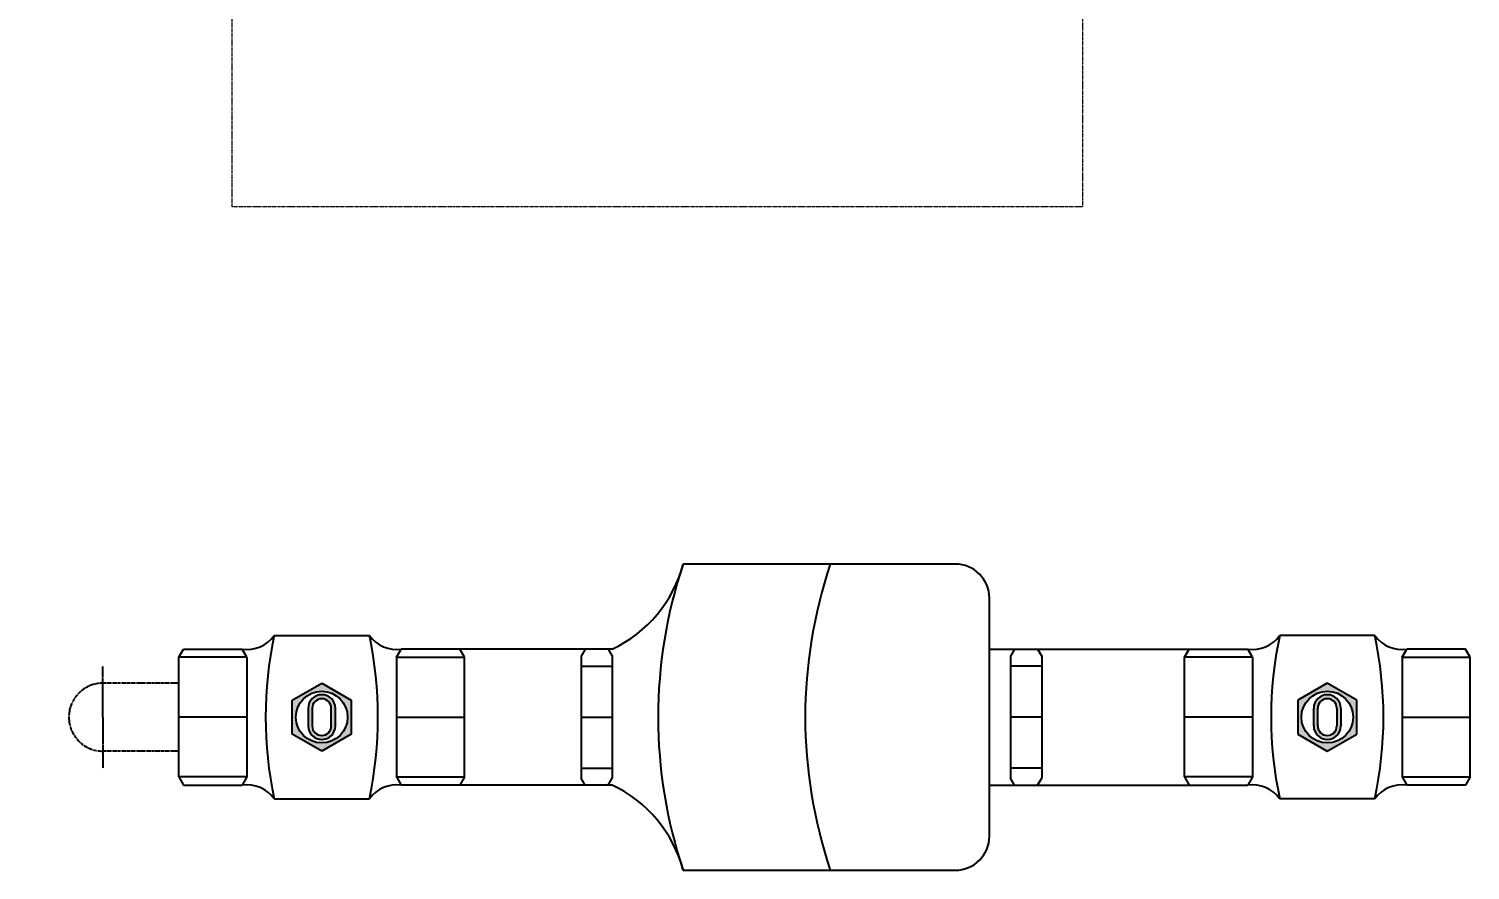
# Model space of a CAD drawing. Header units: millimetres. Extents: x -9013 to 516, y -36629 to 6082.
# Drawn here: x -2578.1 to -2154.4, y 3874.5 to 4121.8 of the extents above; entities that cross this region are included whole.
import ezdxf

# ---------------------------------------------------------------- set-up
doc = ezdxf.new("R2010")
doc.units = ezdxf.units.MM
doc.header["$LTSCALE"] = 0.05
doc.linetypes.add('CENTER2', pattern=[28.575, 19.05, -3.175, 3.175, -3.175])
doc.linetypes.add('DASHDOT', pattern=[0.618421, 0.309211, -0.154605, 0, -0.154605])
doc.layers.get('0').update_dxf_attribs({"lineweight": 18})
doc.layers.get('Defpoints').update_dxf_attribs({"color": 140, "lineweight": 18})
doc.layers.add('G-Anno-Std-Cntr', color=1, linetype='CENTER2', lineweight=18)
for name, color, linetype in [('HVAL___2CO', 7, 'Continuous'), ('HWAT__3CO', 1, 'Continuous'), ('HWAT___1DD', 4, 'DASHDOT'), ('HWAT___5CS', 3, 'CENTER2')]:
    doc.layers.add(name, color=color, linetype=linetype)
doc.styles.add('trebuchet_MS', font='trebuc.ttf')
doc.dimstyles.new('MGP', dxfattribs={"dimtxt": 2.5, "dimasz": 2.5, "dimexe": 1.25, "dimexo": 0.625, "dimtad": 1, "dimdec": 0, "dimtxsty": 'trebuchet_MS', "dimcen": 2.5, "dimclrt": 7, "dimadec": 0, "dimazin": 0, "dimtfac": 1, "dimtdec": 0, "dimtmove": 0, "dimatfit": 3, "dimfxl": 1.148294, "dimfxlon": 1, "dimarcsym": 2})

# ---------------------------------------------------------------- blocks, each defined once
blk = doc.blocks.new('h-meter')
at = {"layer": 'HVAL___2CO'}
for p, q in [((-25.38, 45), (-105.38, 45)), ((-15.38, -35), (-15.38, 35)), ((-134.19, 20), (-135.38, 17.94)), ((-135.38, 17.94), (-135.38, -17.94)), ((-126.24, 20), (-134.19, 20)), ((-127.43, 20), (-126.24, 17.94)), ((-126.24, 17.94), (-126.24, -17.94)), ((-15.38, 20), (-1.19, 20)), ((-7.95, 20), (-9.14, 17.94)), ((-9.14, 17.94), (-9.14, -17.94)), ((-1.19, 20), (0, 17.94)), ((0, 17.94), (0, -17.94)), ((-135.38, 15), (-126.24, 15)), ((0, 15), (-9.14, 15)), ((-135.38, 0), (-126.24, 0)), ((0, 0), (-9.14, 0)), ((-135.38, -15), (-126.24, -15)), ((0, -15), (-9.14, -15)), ((-134.19, -20), (-135.38, -17.94)), ((-126.24, -20), (-134.19, -20)), ((-127.43, -20), (-126.24, -17.94)), ((-15.38, -20), (-1.19, -20)), ((-7.95, -20), (-9.14, -17.94)), ((-1.19, -20), (0, -17.94)), ((-105.38, -45), (-25.38, -45))]:
    blk.add_line(p, q, dxfattribs=at)
for centre, radius, start, end in [((-142.55, 54.81), 38.44, 295.1026, 345.2121), ((28.23, 0), 140.99, 161.3868, 198.6132), ((71.48, 0), 140.99, 161.3868, 198.6132), ((-25.38, 35), 10, 0, 90), ((-142.55, -54.81), 38.44, 14.7879, 64.8974), ((-25.38, -35), 10, 270, 0)]:
    blk.add_arc(centre, radius, start, end, dxfattribs=at)
blk = doc.blocks.new('*D191')
at = {"color": 0, "lineweight": -2, "transparency": 16777216}
for p, q in [((-2856.68, 4519.46), (-2984.51, 4519.46)), ((-2971.51, 4094.46), (-2971.51, 4494.46)), ((-2856.68, 4069.46), (-2984.51, 4069.46))]:
    blk.add_line(p, q, dxfattribs=at)
at = {"color": 0, "transparency": 16777216}
for points in [[(-2975.68, 4494.46), (-2967.35, 4494.46), (-2971.51, 4519.46)], [(-2975.68, 4094.46), (-2967.35, 4094.46), (-2971.51, 4069.46)]]:
    blk.add_solid(points, dxfattribs=at)
at = {"layer": 'Defpoints', "color": 0, "transparency": 16777216}
for p in [(-2971.51, 4519.46), (-2366.28, 4519.46), (-2216.28, 4069.46)]:
    blk.add_point(p, dxfattribs=at)
at = {"color": 7, "transparency": 16777216, "insert": (-2990.23, 4294.46), "char_height": 25, "attachment_point": 5, "rotation": 90, "style": 'trebuchet_MS'}
blk.add_mtext('450', dxfattribs=at)

msp = doc.modelspace()

# ---------------------------------------------------------------- hatches: boundary and pattern name
at = {"layer": 'HVAL___2CO'}
h = msp.add_hatch(color=256, dxfattribs=at)
h.paths.add_polyline_path([(-2500.68, 3924.46), (-2500.68, 3914.46), (-2492.02, 3909.46), (-2483.36, 3914.46), (-2483.36, 3924.46), (-2492.02, 3929.46)])
h.paths.add_polyline_path([(-2484.42, 3919.46, -1), (-2499.62, 3919.46, -1)], flags=16)
h.paths.add_polyline_path([(-2488.02, 3922.06), (-2488.02, 3916.86, -1), (-2496.02, 3916.86), (-2496.02, 3922.06, -1)], flags=0)
h.paths.add_polyline_path([(-2489.22, 3922.06), (-2489.22, 3916.86, -1), (-2494.82, 3916.86), (-2494.82, 3922.06, -1)], flags=0)
h = msp.add_hatch(color=256, dxfattribs=at)
h.paths.add_polyline_path([(-2187.75, 3924.46), (-2187.75, 3914.46), (-2196.41, 3909.46), (-2205.07, 3914.46), (-2205.07, 3924.46), (-2196.41, 3929.46)])
h.paths.add_polyline_path([(-2204.01, 3919.46, 1), (-2188.81, 3919.46, 1)], flags=16)
h.paths.add_polyline_path([(-2200.41, 3922.06), (-2200.41, 3916.86, 1), (-2192.41, 3916.86), (-2192.41, 3922.06, 1)], flags=0)
h.paths.add_polyline_path([(-2199.21, 3922.06), (-2199.21, 3916.86, 1), (-2193.61, 3916.86), (-2193.61, 3922.06, 1)], flags=0)
h = msp.add_hatch(color=256, dxfattribs=at)
h.paths.add_polyline_path([(-2488.02, 3922.06, 1), (-2496.02, 3922.06), (-2496.02, 3916.86, 1), (-2488.02, 3916.86)])
h.paths.add_polyline_path([(-2489.22, 3916.86, -1), (-2494.82, 3916.86), (-2494.82, 3922.06, -1), (-2489.22, 3922.06)], flags=16)
h = msp.add_hatch(color=256, dxfattribs=at)
h.paths.add_polyline_path([(-2200.41, 3916.86, 1), (-2192.41, 3916.86), (-2192.41, 3922.06, 1), (-2200.41, 3922.06)])
h.paths.add_polyline_path([(-2199.21, 3922.06, -1), (-2193.61, 3922.06), (-2193.61, 3916.86, -1), (-2199.21, 3916.86)], flags=16)

# ---------------------------------------------------------------- linework, layer by layer
at = {"layer": 'G-Anno-Std-Cntr'}
msp.add_lwpolyline([(-2268.36, 4069.46), (-2518.36, 4069.46), (-2518.36, 4519.46), (-2268.36, 4519.46)], close=True, dxfattribs=at)
at = {"layer": 'HVAL___2CO'}
for p, q in [((-2506.02, 3943.46), (-2478.02, 3943.46)), ((-2182.41, 3943.46), (-2210.41, 3943.46)), ((-2534.02, 3937.06), (-2532.63, 3939.46)), ((-2534.02, 3901.86), (-2534.02, 3937.06)), ((-2514.02, 3937.06), (-2534.02, 3937.06)), ((-2532.63, 3939.46), (-2515.4, 3939.46)), ((-2514.02, 3937.06), (-2515.4, 3939.46)), ((-2514.02, 3937.06), (-2514.02, 3901.86)), ((-2470.02, 3937.06), (-2468.63, 3939.46)), ((-2470.02, 3937.06), (-2450.02, 3937.06)), ((-2470.02, 3937.06), (-2470.02, 3901.86)), ((-2451.4, 3939.46), (-2468.63, 3939.46)), ((-2450.02, 3937.06), (-2451.4, 3939.46)), ((-2450.02, 3901.86), (-2450.02, 3937.06)), ((-2238.41, 3937.06), (-2237.03, 3939.46)), ((-2238.41, 3901.86), (-2238.41, 3937.06)), ((-2218.41, 3937.06), (-2238.41, 3937.06)), ((-2237.03, 3939.46), (-2219.8, 3939.46)), ((-2218.41, 3937.06), (-2219.8, 3939.46)), ((-2218.41, 3937.06), (-2218.41, 3901.86)), ((-2174.41, 3937.06), (-2173.03, 3939.46)), ((-2174.41, 3937.06), (-2154.41, 3937.06)), ((-2174.41, 3937.06), (-2174.41, 3901.86)), ((-2155.8, 3939.46), (-2173.03, 3939.46)), ((-2154.41, 3937.06), (-2155.8, 3939.46)), ((-2154.41, 3901.86), (-2154.41, 3937.06)), ((-2500.68, 3924.46), (-2492.02, 3929.46)), ((-2492.02, 3929.46), (-2483.36, 3924.46)), ((-2196.41, 3929.46), (-2205.07, 3924.46)), ((-2187.75, 3924.46), (-2196.41, 3929.46)), ((-2500.68, 3914.46), (-2500.68, 3924.46)), ((-2483.36, 3924.46), (-2483.36, 3914.46)), ((-2205.07, 3924.46), (-2205.07, 3914.46)), ((-2187.75, 3914.46), (-2187.75, 3924.46)), ((-2496.02, 3922.06), (-2496.02, 3916.86)), ((-2494.82, 3922.06), (-2494.82, 3916.86)), ((-2489.22, 3916.86), (-2489.22, 3922.06)), ((-2488.02, 3916.86), (-2488.02, 3922.06)), ((-2200.41, 3916.86), (-2200.41, 3922.06)), ((-2199.21, 3916.86), (-2199.21, 3922.06)), ((-2193.61, 3922.06), (-2193.61, 3916.86)), ((-2192.41, 3922.06), (-2192.41, 3916.86)), ((-2514.02, 3919.46), (-2534.02, 3919.46)), ((-2470.02, 3919.46), (-2450.02, 3919.46)), ((-2218.41, 3919.46), (-2238.41, 3919.46)), ((-2174.41, 3919.46), (-2154.41, 3919.46)), ((-2492.02, 3909.46), (-2500.68, 3914.46)), ((-2483.36, 3914.46), (-2492.02, 3909.46)), ((-2205.07, 3914.46), (-2196.41, 3909.46)), ((-2196.41, 3909.46), (-2187.75, 3914.46)), ((-2534.02, 3901.86), (-2532.63, 3899.46)), ((-2514.02, 3901.86), (-2534.02, 3901.86)), ((-2532.63, 3899.46), (-2515.4, 3899.46)), ((-2514.02, 3901.86), (-2515.4, 3899.46)), ((-2470.02, 3901.86), (-2450.02, 3901.86)), ((-2470.02, 3901.86), (-2468.63, 3899.46)), ((-2451.4, 3899.46), (-2468.63, 3899.46)), ((-2450.02, 3901.86), (-2451.4, 3899.46)), ((-2238.41, 3901.86), (-2237.03, 3899.46)), ((-2218.41, 3901.86), (-2238.41, 3901.86)), ((-2237.03, 3899.46), (-2219.8, 3899.46)), ((-2218.41, 3901.86), (-2219.8, 3899.46)), ((-2174.41, 3901.86), (-2173.03, 3899.46)), ((-2174.41, 3901.86), (-2154.41, 3901.86)), ((-2155.8, 3899.46), (-2173.03, 3899.46)), ((-2154.41, 3901.86), (-2155.8, 3899.46)), ((-2506.02, 3895.46), (-2478.02, 3895.46)), ((-2182.41, 3895.46), (-2210.41, 3895.46))]:
    msp.add_line(p, q, dxfattribs=at)
for centre in [(-2492.02, 3919.46), (-2196.41, 3919.46)]:
    msp.add_circle(centre, 7.6, dxfattribs=at)
for centre, radius, start, end in [((-2513.99, 3949.16), 9.8, 261.7248, 324.4409), ((-2392.81, 3919.46), 115.72, 168.0304, 191.9696), ((-2470.04, 3949.16), 9.8, 215.5591, 278.2752), ((-2591.22, 3919.46), 115.72, 348.0304, 11.9696), ((-2218.39, 3949.16), 9.8, 261.7248, 324.4409), ((-2097.21, 3919.46), 115.72, 168.0304, 191.9696), ((-2174.44, 3949.16), 9.8, 215.5591, 278.2752), ((-2295.62, 3919.46), 115.72, 348.0304, 11.9696), ((-2492.02, 3922.06), 4, 0, 180), ((-2492.02, 3922.06), 4, 0, 180), ((-2492.02, 3922.06), 2.8, 0, 180), ((-2196.41, 3922.06), 4, 0, 180), ((-2196.41, 3922.06), 4, 0, 180), ((-2196.41, 3922.06), 2.8, 0, 180), ((-2492.02, 3916.86), 4, 180, 0), ((-2492.02, 3916.86), 2.8, 180, 0), ((-2196.41, 3916.86), 4, 180, 0), ((-2196.41, 3916.86), 2.8, 180, 0), ((-2513.99, 3889.76), 9.8, 35.5591, 98.2752), ((-2470.04, 3889.76), 9.8, 81.7248, 144.4409), ((-2218.39, 3889.76), 9.8, 35.5591, 98.2752), ((-2174.44, 3889.76), 9.8, 81.7248, 144.4409)]:
    msp.add_arc(centre, radius, start, end, dxfattribs=at)
at = {"layer": 'HWAT__3CO'}
for p, q in [((-2414.57, 3939.46), (-2451.4, 3939.46)), ((-2281.57, 3939.46), (-2237.03, 3939.46)), ((-2414.57, 3899.46), (-2451.4, 3899.46)), ((-2281.57, 3899.46), (-2237.03, 3899.46))]:
    msp.add_line(p, q, dxfattribs=at)
at = {"layer": 'HWAT___1DD'}
for q in [(-2556.35, 3934.46), (-2556.35, 3904.46)]:
    msp.add_line((-2556.35, 3919.46), q, dxfattribs=at)
at = {"layer": 'HWAT___5CS'}
for p, q in [((-2534.02, 3929.46), (-2556.35, 3929.46)), ((-2534.02, 3909.46), (-2556.35, 3909.46))]:
    msp.add_line(p, q, dxfattribs=at)
msp.add_arc((-2556.35, 3919.46), 10, 90, 270, dxfattribs=at)

# ---------------------------------------------------------------- block references
msp.add_blockref('h-meter', (-2280.38, 3919.46))

# ---------------------------------------------------------------- dimensions: what is measured, and where the dimension line sits
dim = msp.add_linear_dim(base=(-2971.51, 4519.46), p1=(-2216.28, 4069.46), p2=(-2366.28, 4519.46), angle=90, dimstyle='MGP', override={"dimscale": 100, "dimtxt": 0.25, "dimasz": 0.25, "dimexe": 0.13, "dimexo": 0.06, "dimgap": 0.06, "dimarcsym": 1})
dim.commit()
dim.dimension.update_dxf_attribs({"geometry": '*D191', "text_midpoint": (-2990.23, 4294.46)})

doc.saveas('drawing.dxf')
